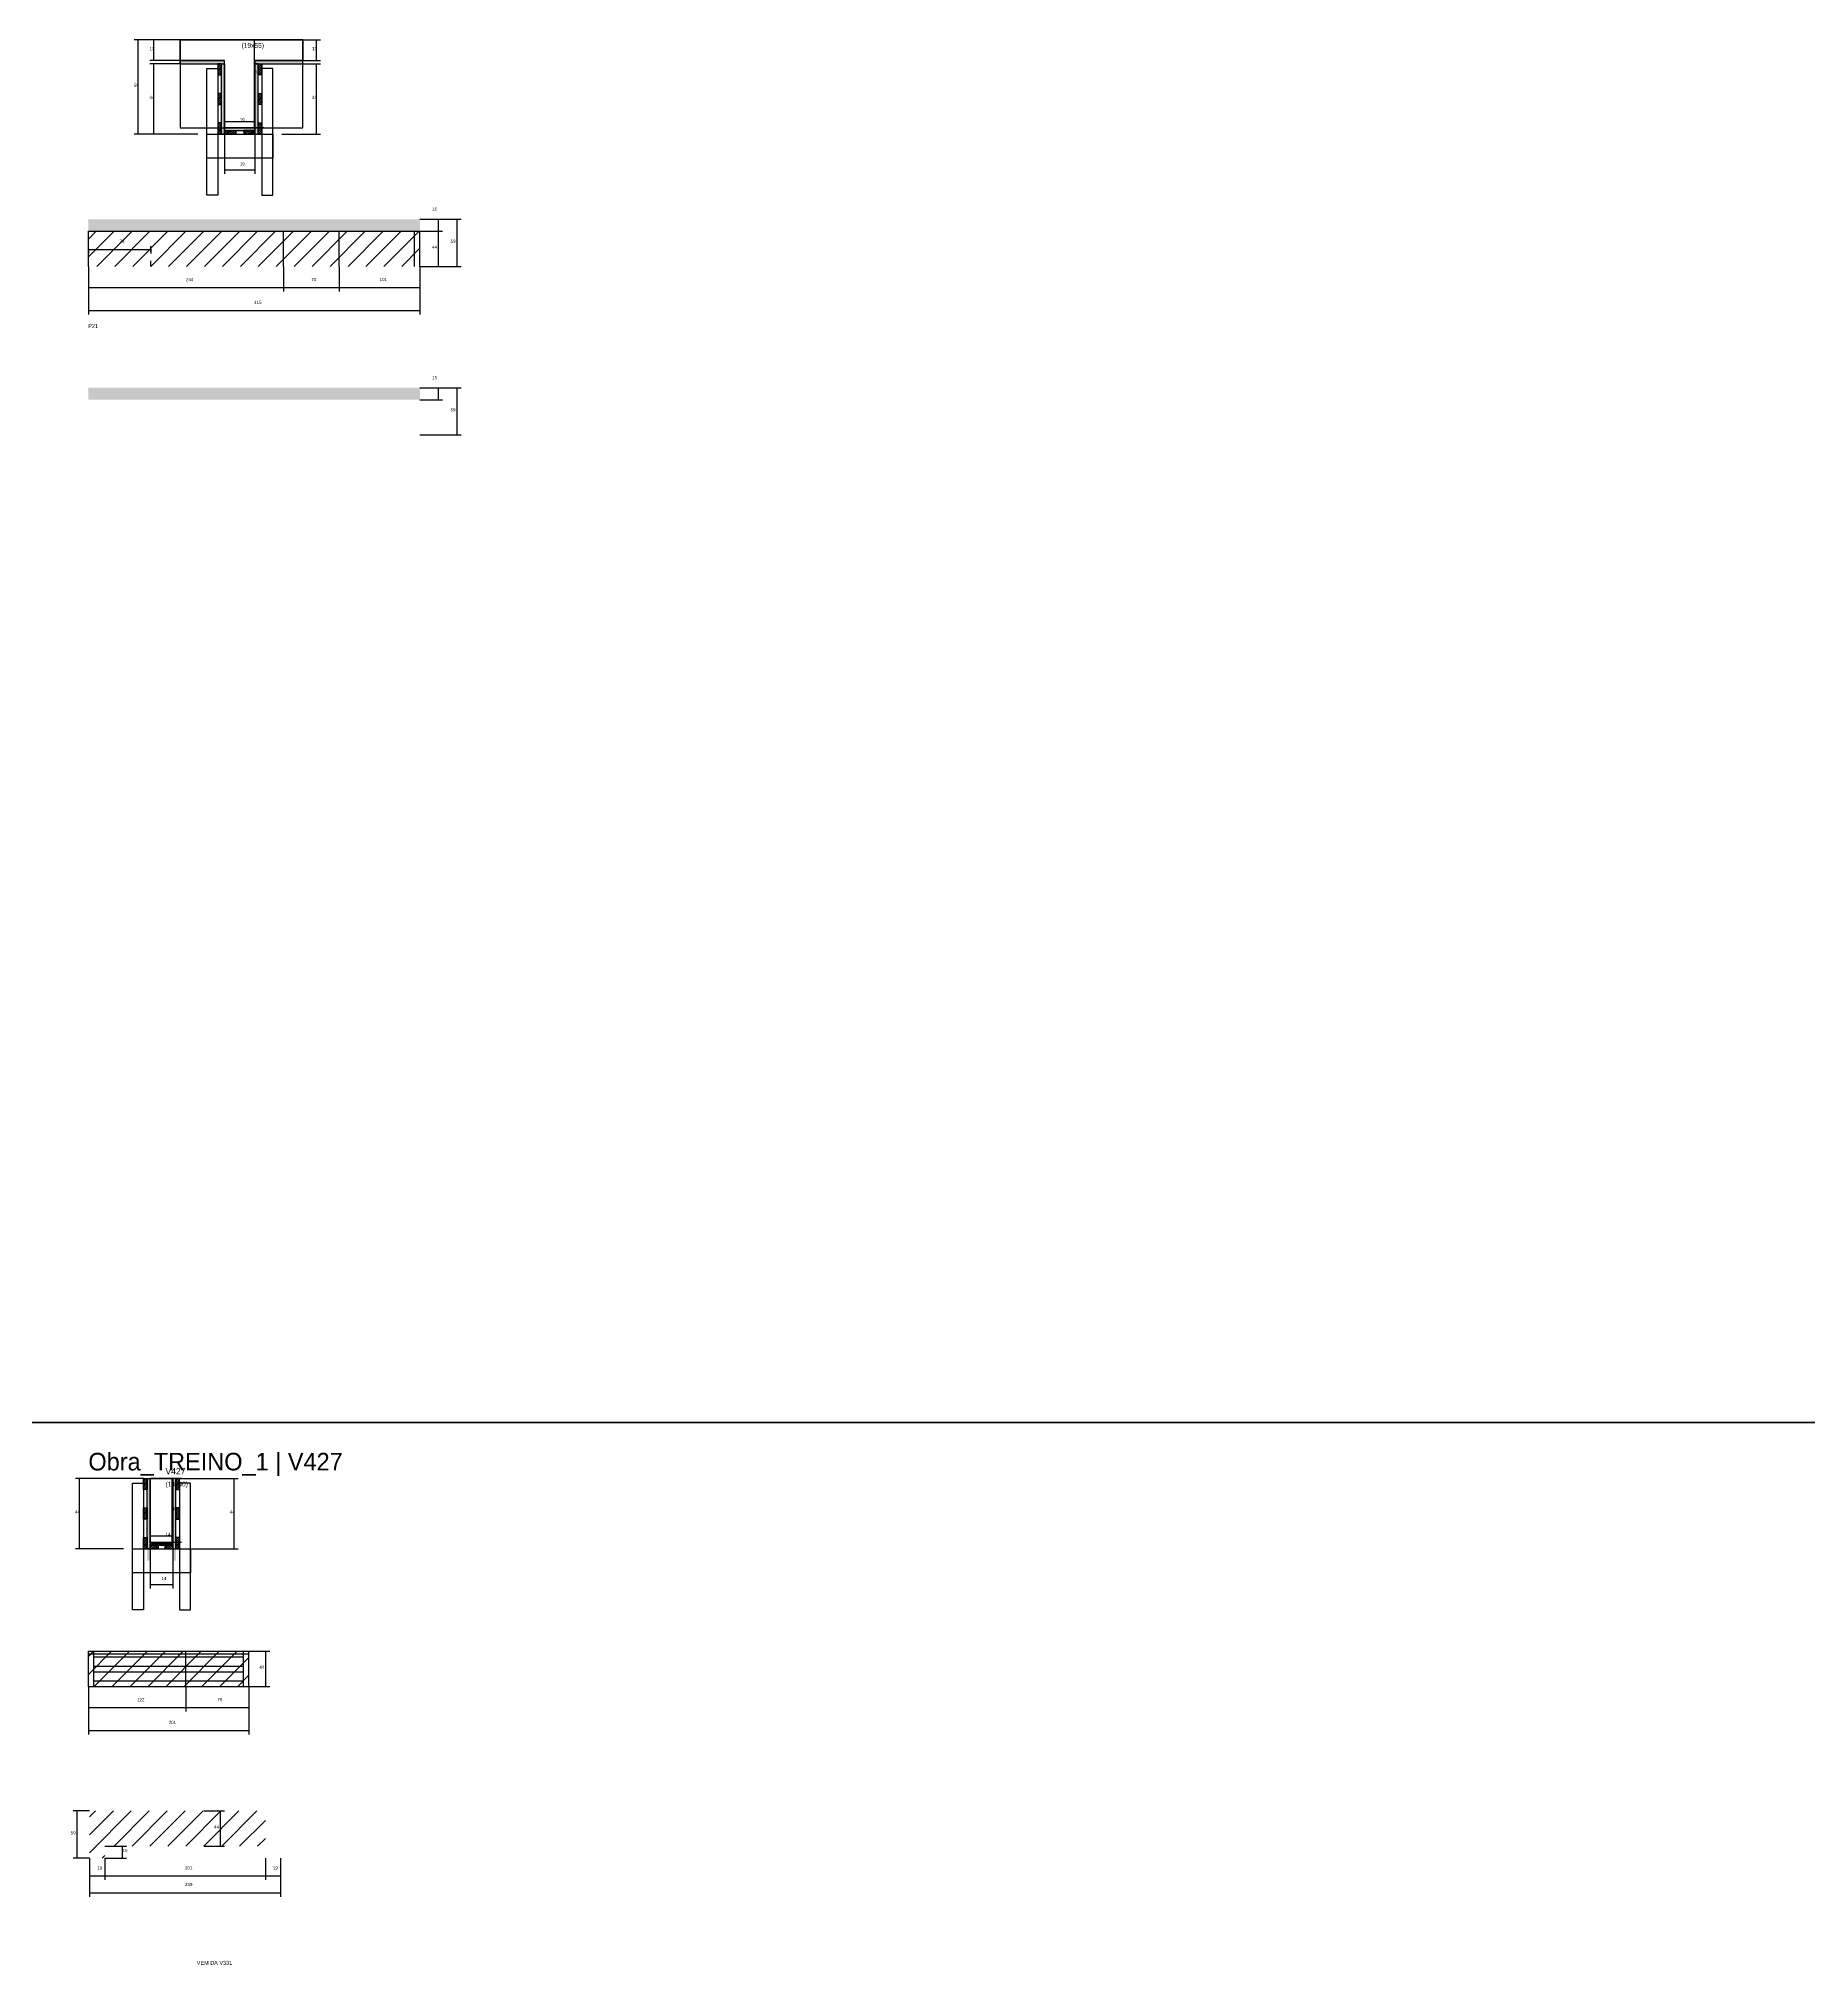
# Model space of a CAD drawing. Header units: metres. Extents: x -132 to 34800, y -36000 to 1848.
# Drawn here: x 11618 to 13833, y -7879 to -5468 of the extents above; entities that cross this region are included whole.
import ezdxf

# ---------------------------------------------------------------- set-up
doc = ezdxf.new("R2010")
doc.units = ezdxf.units.M
for name, color, linetype in [('CELL_BORDER', 8, 'Continuous'), ('CONCRETO', 251, 'Continuous'), ('COTA', 4, 'Continuous'), ('Cota Seção (2x)', 4, 'Continuous'), ('Hachura', 253, 'Continuous'), ('LABEL_ID', 3, 'Continuous'), ('Madeira', 126, 'Continuous'), ('NOMENCLATURA', 7, 'Continuous'), ('Painéis', 200, 'Continuous'), ('REAPROVEITAMENTO', 251, 'Continuous'), ('SARR_2.2x7', 40, 'Continuous'), ('SARR_3.5x7', 81, 'Continuous'), ('Texto Seção', 7, 'Continuous')]:
    doc.layers.add(name, color=color, linetype=linetype)

msp = doc.modelspace()

# ---------------------------------------------------------------- hatches: boundary and pattern name
at = {"layer": 'COTA'}
h = msp.add_hatch(dxfattribs=at)
h.set_pattern_fill('AR-CONC', scale=0.03)
h.paths.add_polyline_path([(12095, -5709.5), (12095, -5694.5), (12095, -5694.5), (11679.7, -5694.5), (11679.7, -5694.5), (11680, -5709.5), (11680, -5709.5), (12095, -5709.5)])
h = msp.add_hatch(dxfattribs=at)
h.set_pattern_fill('AR-CONC', scale=0.03)
h.paths.add_polyline_path([(12095, -5920.4), (12095, -5905.4), (12095, -5905.4), (11679.7, -5905.4), (11679.7, -5905.4), (11680, -5920.4), (11680, -5920.4), (12095, -5920.4)])
at = {"layer": 'Hachura'}
h = msp.add_hatch(color=8, dxfattribs=at)
h.dxf.hatch_style = 1
h.paths.add_polyline_path([(11850.5, -5500), (11850.5, -5496), (11850.5, -5496), (11794.9, -5496), (11794.9, -5496), (11794.9, -5500), (11794.9, -5500), (11850.5, -5500)])
h = msp.add_hatch(color=8, dxfattribs=at)
h.dxf.hatch_style = 1
h.paths.add_polyline_path([(11948.5, -5500), (11948.5, -5496), (11948.5, -5496), (11888.5, -5496), (11888.5, -5496), (11888.5, -5500), (11888.5, -5500), (11948.5, -5500)])
h = msp.add_hatch(dxfattribs=at)
h.set_pattern_fill('ANSI31', scale=0.5)
h.paths.add_polyline_path([(11842.1, -5514), (11846.5, -5514), (11846.5, -5514), (11846.5, -5500), (11846.5, -5500), (11842.1, -5500), (11842.1, -5500), (11842.1, -5514)])
h = msp.add_hatch(color=8, dxfattribs=at)
h.dxf.hatch_style = 1
h.paths.add_polyline_path([(11846.5, -5500), (11850.5, -5500), (11850.5, -5500), (11850.5, -5588), (11850.5, -5588), (11846.5, -5588), (11846.5, -5588), (11846.5, -5500)])
h = msp.add_hatch(color=8, dxfattribs=at)
h.dxf.hatch_style = 1
h.paths.add_polyline_path([(11892.5, -5498), (11888.5, -5498), (11888.5, -5498), (11888.5, -5588), (11888.5, -5588), (11892.5, -5588), (11892.5, -5588), (11892.5, -5498)])
h = msp.add_hatch(dxfattribs=at)
h.set_pattern_fill('ANSI31', scale=0.5)
h.paths.add_polyline_path([(11896.9, -5514), (11892.5, -5514), (11892.5, -5514), (11892.5, -5500), (11892.5, -5500), (11896.9, -5500), (11896.9, -5500), (11896.9, -5514)])
h = msp.add_hatch(dxfattribs=at)
h.set_pattern_fill('ANSI31', scale=0.5)
h.paths.add_polyline_path([(11842.1, -5551), (11846.5, -5551), (11846.5, -5551), (11846.5, -5537), (11846.5, -5537), (11842.1, -5537), (11842.1, -5537), (11842.1, -5551)])
h = msp.add_hatch(dxfattribs=at)
h.set_pattern_fill('ANSI31', scale=0.5)
h.paths.add_polyline_path([(11896.9, -5551), (11892.5, -5551), (11892.5, -5551), (11892.5, -5537), (11892.5, -5537), (11896.9, -5537), (11896.9, -5537), (11896.9, -5551)])
h = msp.add_hatch(dxfattribs=at)
h.set_pattern_fill('ANSI31', scale=0.5)
h.paths.add_polyline_path([(11842.1, -5588), (11846.5, -5588), (11846.5, -5588), (11846.5, -5574), (11846.5, -5574), (11842.1, -5574), (11842.1, -5574), (11842.1, -5588)])
h = msp.add_hatch(color=8, dxfattribs=at)
h.dxf.hatch_style = 1
h.paths.add_polyline_path([(11888.5, -5583.6), (11888.5, -5580), (11888.5, -5580), (11850.5, -5580), (11850.5, -5580), (11850.5, -5583.6), (11850.5, -5583.6), (11888.5, -5583.6)])
h = msp.add_hatch(dxfattribs=at)
h.set_pattern_fill('ANSI31', scale=0.5)
h.paths.add_polyline_path([(11850.5, -5588), (11850.5, -5583.6), (11850.5, -5583.6), (11864.5, -5583.6), (11864.5, -5583.6), (11864.5, -5588), (11864.5, -5588), (11850.5, -5588)])
h = msp.add_hatch(dxfattribs=at)
h.set_pattern_fill('ANSI31', scale=0.5)
h.paths.add_polyline_path([(11888.5, -5588), (11888.5, -5583.6), (11888.5, -5583.6), (11874.5, -5583.6), (11874.5, -5583.6), (11874.5, -5588), (11874.5, -5588), (11888.5, -5588)])
h = msp.add_hatch(dxfattribs=at)
h.set_pattern_fill('ANSI31', scale=0.5)
h.paths.add_polyline_path([(11896.9, -5588), (11892.5, -5588), (11892.5, -5588), (11892.5, -5574), (11892.5, -5574), (11896.9, -5574), (11896.9, -5574), (11896.9, -5588)])
h = msp.add_hatch(dxfattribs=at)
h.set_pattern_fill('ANSI31', scale=0.5)
h.paths.add_polyline_path([(11753.5, -7284), (11749.1, -7284), (11749.1, -7284), (11749.1, -7270), (11749.1, -7270), (11753.5, -7270), (11753.5, -7270), (11753.5, -7284)])
h = msp.add_hatch(color=8, dxfattribs=at)
h.dxf.hatch_style = 1
h.paths.add_polyline_path([(11757.5, -7270), (11753.5, -7270), (11753.5, -7270), (11753.5, -7373), (11753.5, -7373), (11757.5, -7373), (11757.5, -7373), (11757.5, -7270)])
h = msp.add_hatch(color=8, dxfattribs=at)
h.dxf.hatch_style = 1
h.paths.add_polyline_path([(11789.5, -7270), (11785.5, -7270), (11785.5, -7270), (11785.5, -7373), (11785.5, -7373), (11789.5, -7373), (11789.5, -7373), (11789.5, -7270)])
h = msp.add_hatch(dxfattribs=at)
h.set_pattern_fill('ANSI31', scale=0.5)
h.paths.add_polyline_path([(11789.5, -7284), (11793.9, -7284), (11793.9, -7284), (11793.9, -7270), (11793.9, -7270), (11789.5, -7270), (11789.5, -7270), (11789.5, -7284)])
h = msp.add_hatch(dxfattribs=at)
h.set_pattern_fill('ANSI31', scale=0.5)
h.paths.add_polyline_path([(11753.5, -7321), (11749.1, -7321), (11749.1, -7321), (11749.1, -7307), (11749.1, -7307), (11753.5, -7307), (11753.5, -7307), (11753.5, -7321)])
h = msp.add_hatch(dxfattribs=at)
h.set_pattern_fill('ANSI31', scale=0.5)
h.paths.add_polyline_path([(11789.5, -7321), (11793.9, -7321), (11793.9, -7321), (11793.9, -7307), (11793.9, -7307), (11789.5, -7307), (11789.5, -7307), (11789.5, -7321)])
h = msp.add_hatch(dxfattribs=at)
h.set_pattern_fill('ANSI31', scale=0.5)
h.paths.add_polyline_path([(11753.5, -7358), (11749.1, -7358), (11749.1, -7358), (11749.1, -7344), (11749.1, -7344), (11753.5, -7344), (11753.5, -7344), (11753.5, -7358)])
h = msp.add_hatch(color=8, dxfattribs=at)
h.dxf.hatch_style = 1
h.paths.add_polyline_path([(11785.5, -7353.6), (11785.5, -7350), (11785.5, -7350), (11757.5, -7350), (11757.5, -7350), (11757.5, -7353.6), (11757.5, -7353.6), (11785.5, -7353.6)])
h = msp.add_hatch(dxfattribs=at)
h.set_pattern_fill('ANSI31', scale=0.5)
h.paths.add_polyline_path([(11789.5, -7358), (11793.9, -7358), (11793.9, -7358), (11793.9, -7344), (11793.9, -7344), (11789.5, -7344), (11789.5, -7344), (11789.5, -7358)])
h = msp.add_hatch(dxfattribs=at)
h.set_pattern_fill('ANSI31', scale=0.5)
h.paths.add_polyline_path([(11757.5, -7358), (11757.5, -7353.6), (11757.5, -7353.6), (11767.5, -7353.6), (11767.5, -7353.6), (11767.5, -7358), (11767.5, -7358), (11757.5, -7358)])
h = msp.add_hatch(dxfattribs=at)
h.set_pattern_fill('ANSI31', scale=0.5)
h.paths.add_polyline_path([(11785.5, -7358), (11785.5, -7353.6), (11785.5, -7353.6), (11775.5, -7353.6), (11775.5, -7353.6), (11775.5, -7358), (11775.5, -7358), (11785.5, -7358)])
at = {"layer": 'REAPROVEITAMENTO'}
h = msp.add_hatch(dxfattribs=at)
h.set_pattern_fill('ANSI31', scale=5)
h.paths.add_polyline_path([(12095, -5753.5), (12095, -5709.5), (12095, -5709.5), (11680, -5709.5), (11680, -5709.5), (11680, -5753.5), (11680, -5753.5), (12095, -5753.5)])
h = msp.add_hatch(dxfattribs=at)
h.set_pattern_fill('ANSI31', scale=5)
h.paths.add_polyline_path([(11881, -7530.3), (11881, -7486.3), (11881, -7486.3), (11680, -7486.3), (11680, -7486.3), (11680, -7530.3), (11680, -7530.3), (11881, -7530.3)])
h = msp.add_hatch(dxfattribs=at)
h.set_pattern_fill('ANSI31', scale=5)
h.paths.add_polyline_path([(11700.5, -7745.1), (11700.5, -7730.1), (11700.5, -7730.1), (11901.5, -7730.1), (11901.5, -7730.1), (11901.5, -7686.1), (11901.5, -7686.1), (11681.5, -7686.1), (11681.5, -7686.1), (11681.5, -7745.1), (11681.5, -7745.1), (11700.5, -7745.1)])

# ---------------------------------------------------------------- linework, layer by layer
at = {"layer": 'CELL_BORDER'}
for points in [[(11600, -7200), (14500, -7200), (14500, -5400), (11600, -5400)], [(11600, -9000), (14500, -9000), (14500, -7200), (11600, -7200)]]:
    msp.add_lwpolyline(points, close=True, dxfattribs=at)
at = {"layer": 'CONCRETO'}
for points in [[(11794.9, -5496), (11794.9, -5470), (11948.5, -5470), (11948.5, -5496), (11888.5, -5496), (11888.5, -5580), (11850.5, -5580), (11850.5, -5496)], [(11794.9, -5580), (11948.5, -5580), (11948.5, -5470), (11794.9, -5470)], [(11757.5, -7270), (11757.5, -7270), (11785.5, -7270), (11785.5, -7298), (11785.5, -7298), (11785.5, -7350), (11757.5, -7350), (11757.5, -7270)], [(11757.5, -7350), (11785.5, -7350), (11785.5, -7270), (11757.5, -7270)]]:
    msp.add_lwpolyline(points, close=True, dxfattribs=at)
at = {"layer": 'COTA'}
for p, q in [((11794.9, -5470), (11737.5, -5470)), ((11742.5, -5588), (11742.5, -5470)), ((11794.9, -5470), (11756.9, -5470)), ((11761.9, -5496), (11761.9, -5470)), ((11948.5, -5470), (11970.4, -5470)), ((11965.4, -5496), (11965.4, -5470)), ((11794.9, -5496), (11756.9, -5496)), ((11948.5, -5496), (11970.4, -5496)), ((11794.9, -5500), (11756.9, -5500)), ((11761.9, -5588), (11761.9, -5500)), ((11948.5, -5500), (11970.4, -5500)), ((11965.4, -5588), (11965.4, -5500)), ((11816.9, -5588), (11737.5, -5588)), ((11816.9, -5588), (11756.9, -5588)), ((11850.5, -5588), (11850.5, -5637.8)), ((11888.5, -5588), (11888.5, -5637.8)), ((11922.1, -5588), (11970.4, -5588)), ((11850.5, -5632.8), (11888.5, -5632.8)), ((12095, -5694.5), (12123.3, -5694.5)), ((12095, -5694.5), (12146.5, -5694.5)), ((12095, -5709.5), (12123.3, -5709.5)), ((12095, -5709.5), (12123.3, -5709.5)), ((12118.3, -5709.5), (12118.3, -5694.5)), ((12118.3, -5753.5), (12118.3, -5709.5)), ((12141.5, -5753.5), (12141.5, -5694.5)), ((11680, -5731.5), (11680, -5737.2)), ((11680, -5732.2), (11758, -5732.2)), ((11758, -5731.5), (11758, -5737.2)), ((11680, -5753.5), (11680, -5785)), ((11680, -5753.5), (11680, -5813.6)), ((11924, -5753.5), (11924, -5785)), ((11924, -5753.5), (11924, -5785)), ((11994, -5753.5), (11994, -5785)), ((11994, -5753.5), (11994, -5785)), ((12095, -5753.5), (12095, -5785)), ((12095, -5753.5), (12095, -5813.6)), ((12095, -5753.5), (12123.3, -5753.5)), ((12095, -5753.5), (12146.5, -5753.5)), ((11680, -5780), (11924, -5780)), ((11924, -5780), (11994, -5780)), ((11994, -5780), (12095, -5780)), ((11680, -5808.6), (12095, -5808.6)), ((12095, -5905.4), (12123.3, -5905.4)), ((12095, -5905.4), (12146.5, -5905.4)), ((12118.3, -5920.4), (12118.3, -5905.4)), ((12141.5, -5964.4), (12141.5, -5905.4)), ((12095, -5920.4), (12123.3, -5920.4)), ((12095, -5964.4), (12146.5, -5964.4)), ((11749.1, -7270), (11663.8, -7270)), ((11668.8, -7358), (11668.8, -7270)), ((11793.5, -7270), (11867.4, -7270)), ((11862.4, -7358), (11862.4, -7270)), ((11723.9, -7358), (11663.8, -7358)), ((11757.5, -7358), (11757.5, -7407.7)), ((11785.5, -7358), (11785.5, -7407.7)), ((11809.1, -7358), (11867.4, -7358)), ((11757.5, -7402.7), (11785.5, -7402.7)), ((11881, -7486.3), (11906.9, -7486.3)), ((11901.9, -7530.3), (11901.9, -7486.3)), ((11680, -7530.3), (11680, -7561.8)), ((11680, -7530.3), (11680, -7590.4)), ((11802, -7530.3), (11802, -7561.8)), ((11802, -7530.3), (11802, -7561.8)), ((11881, -7530.3), (11881, -7561.8)), ((11881, -7530.3), (11881, -7590.4)), ((11881, -7530.3), (11906.9, -7530.3)), ((11680, -7556.8), (11802, -7556.8)), ((11802, -7556.8), (11881, -7556.8)), ((11680, -7585.4), (11881, -7585.4)), ((11681.5, -7745.1), (11681.5, -7793.4)), ((11920.5, -7745.1), (11920.5, -7793.4)), ((11681.5, -7788.4), (11920.5, -7788.4))]:
    msp.add_line(p, q, dxfattribs=at)
at = {"layer": 'Cota Seção (2x)'}
for p, q in [((11899.5, -5470), (11883, -5470)), ((11888, -5580), (11888, -5470)), ((11850.5, -5588), (11850.5, -5567)), ((11888.5, -5588), (11888.5, -5567)), ((11850.5, -5572), (11888.5, -5572)), ((11899.5, -5580), (11883, -5580)), ((11796.5, -7270), (11780, -7270)), ((11785, -7350), (11785, -7270)), ((11757.5, -7358), (11757.5, -7337)), ((11757.5, -7342), (11785.5, -7342)), ((11796.5, -7350), (11780, -7350)), ((11785.5, -7358), (11785.5, -7337)), ((11681.5, -7686.1), (11661.1, -7686.1)), ((11666.1, -7745.1), (11666.1, -7686.1)), ((11824.5, -7686.1), (11850.4, -7686.1)), ((11845.4, -7730.1), (11845.4, -7686.1)), ((11700.5, -7730.1), (11727.8, -7730.1)), ((11722.8, -7745.1), (11722.8, -7730.1)), ((11824.5, -7730.1), (11850.4, -7730.1)), ((11681.5, -7745.1), (11661.1, -7745.1)), ((11681.5, -7745.1), (11681.5, -7772.4)), ((11700.5, -7745.1), (11700.5, -7772.4)), ((11700.5, -7745.1), (11700.5, -7772.4)), ((11700.5, -7745.1), (11727.8, -7745.1)), ((11901.5, -7745.1), (11901.5, -7772.4)), ((11901.5, -7745.1), (11901.5, -7772.4)), ((11920.5, -7745.1), (11920.5, -7772.4)), ((11681.5, -7767.4), (11700.5, -7767.4)), ((11700.5, -7767.4), (11901.5, -7767.4)), ((11901.5, -7767.4), (11920.5, -7767.4))]:
    msp.add_line(p, q, dxfattribs=at)
at = {"layer": 'Madeira'}
for points in [[(11842.1, -5514), (11846.5, -5514), (11846.5, -5500), (11842.1, -5500)], [(11896.9, -5514), (11892.5, -5514), (11892.5, -5500), (11896.9, -5500)], [(11842.1, -5551), (11846.5, -5551), (11846.5, -5537), (11842.1, -5537)], [(11896.9, -5551), (11892.5, -5551), (11892.5, -5537), (11896.9, -5537)], [(11842.1, -5588), (11846.5, -5588), (11846.5, -5574), (11842.1, -5574)], [(11850.5, -5588), (11850.5, -5583.6), (11864.5, -5583.6), (11864.5, -5588)], [(11888.5, -5588), (11888.5, -5583.6), (11874.5, -5583.6), (11874.5, -5588)], [(11896.9, -5588), (11892.5, -5588), (11892.5, -5574), (11896.9, -5574)], [(11753.5, -7284), (11749.1, -7284), (11749.1, -7270), (11753.5, -7270)], [(11789.5, -7284), (11793.9, -7284), (11793.9, -7270), (11789.5, -7270)], [(11753.5, -7321), (11749.1, -7321), (11749.1, -7307), (11753.5, -7307)], [(11789.5, -7321), (11793.9, -7321), (11793.9, -7307), (11789.5, -7307)], [(11753.5, -7358), (11749.1, -7358), (11749.1, -7344), (11753.5, -7344)], [(11789.5, -7358), (11793.9, -7358), (11793.9, -7344), (11789.5, -7344)], [(11757.5, -7358), (11757.5, -7353.6), (11767.5, -7353.6), (11767.5, -7358)], [(11785.5, -7358), (11785.5, -7353.6), (11775.5, -7353.6), (11775.5, -7358)]]:
    msp.add_lwpolyline(points, close=True, dxfattribs=at)
at = {"layer": 'Painéis'}
for p, q in [((11794.9, -5496), (11850.5, -5496)), ((11794.9, -5500), (11794.9, -5496)), ((11850.5, -5500), (11850.5, -5496)), ((11888.5, -5496), (11948.5, -5496)), ((11888.5, -5500), (11888.5, -5496)), ((11948.5, -5500), (11948.5, -5496)), ((11850.5, -5588), (11850.5, -5500)), ((11888.5, -5588), (11888.5, -5500)), ((11850.5, -5580), (11888.5, -5580)), ((11850.5, -5583.6), (11850.5, -5580)), ((11888.5, -5583.6), (11888.5, -5580)), ((11680, -5709.5), (12095, -5709.5)), ((11680, -5753.5), (11680, -5709.5)), ((11924, -5753.5), (11924, -5709.5)), ((11994, -5753.5), (11994, -5709.5)), ((12095, -5753.5), (12095, -5709.5)), ((11757.5, -7358), (11757.5, -7270)), ((11785.5, -7358), (11785.5, -7270)), ((11757.5, -7350), (11785.5, -7350)), ((11757.5, -7353.6), (11757.5, -7350)), ((11785.5, -7353.6), (11785.5, -7350)), ((11680, -7486.3), (11881, -7486.3)), ((11680, -7530.3), (11680, -7486.3)), ((11680, -7489.3), (11802, -7489.3)), ((11680, -7530.3), (11680, -7489.3)), ((11802, -7530.3), (11802, -7486.3)), ((11802, -7530.3), (11802, -7489.3)), ((11802, -7489.3), (11881, -7489.3)), ((11802, -7530.3), (11802, -7489.3)), ((11881, -7530.3), (11881, -7486.3)), ((11881, -7530.3), (11881, -7489.3)), ((11680, -7530.3), (11881, -7530.3)), ((11680, -7530.3), (11802, -7530.3)), ((11802, -7530.3), (11881, -7530.3))]:
    msp.add_line(p, q, dxfattribs=at)
for points in [[(11850.5, -5500), (11850.5, -5496), (11794.9, -5496), (11794.9, -5500)], [(11948.5, -5500), (11948.5, -5496), (11888.5, -5496), (11888.5, -5500)], [(11846.5, -5500), (11850.5, -5500), (11850.5, -5588), (11846.5, -5588)], [(11892.5, -5500), (11888.5, -5500), (11888.5, -5588), (11892.5, -5588)], [(11888.5, -5583.6), (11888.5, -5580), (11850.5, -5580), (11850.5, -5583.6)], [(11753.5, -7270), (11757.5, -7270), (11757.5, -7358), (11753.5, -7358)], [(11789.5, -7270), (11785.5, -7270), (11785.5, -7358), (11789.5, -7358)], [(11785.5, -7353.6), (11785.5, -7350), (11757.5, -7350), (11757.5, -7353.6)]]:
    msp.add_lwpolyline(points, close=True, dxfattribs=at)
at = {"layer": 'SARR_2.2x7'}
for p, q in [((12088, -5753.5), (12088, -5709.5)), ((11758, -5735), (11758, -5728)), ((11758, -5753.5), (11758, -5746.5)), ((11687, -7530.3), (11687, -7486.3)), ((11687, -7493.3), (11802, -7493.3)), ((11802, -7493.3), (11874.1, -7493.3)), ((11874.1, -7530.3), (11874.1, -7486.3)), ((11687, -7504.8), (11802, -7504.8)), ((11687, -7511.8), (11802, -7511.8)), ((11802, -7504.8), (11874.1, -7504.8)), ((11802, -7511.8), (11874.1, -7511.8)), ((11687, -7523.3), (11802, -7523.3)), ((11802, -7523.3), (11874.1, -7523.3))]:
    msp.add_line(p, q, dxfattribs=at)
at = {"layer": 'SARR_3.5x7'}
for points in [[(11828.1, -5506), (11842.1, -5506), (11842.1, -5664.5), (11828.1, -5664.5)], [(11910.9, -5506), (11896.9, -5506), (11896.9, -5664.5), (11910.9, -5664.5)], [(11828.1, -5588), (11910.9, -5588), (11910.9, -5618.1), (11828.1, -5618.1)], [(11735.1, -7276), (11749.1, -7276), (11749.1, -7434.5), (11735.1, -7434.5)], [(11807.9, -7276), (11793.9, -7276), (11793.9, -7434.5), (11807.9, -7434.5)], [(11735.1, -7358), (11807.9, -7358), (11807.9, -7388.1), (11735.1, -7388.1)]]:
    msp.add_lwpolyline(points, close=True, dxfattribs=at)

# ---------------------------------------------------------------- texts
at = {"layer": 'COTA'}
for s, p in [('13', (11756.4, -5483)), ('13', (11959.9, -5483)), ('59', (11737, -5529)), ('44', (11756.4, -5544)), ('44', (11959.9, -5544)), ('19', (11869.5, -5627.3)), ('15', (12110.2, -5683.8)), ('78', (11719, -5724.1)), ('44', (12110.3, -5731.5)), ('59', (12133.3, -5724)), ('244', (11802, -5772)), ('70', (11959, -5771.9)), ('101', (12044.5, -5771.9)), ('415', (11887.5, -5800.5)), ('15', (12110.2, -5894.7)), ('59', (12133.3, -5934.9)), ('44', (11663.3, -7314)), ('44', (11856.9, -7314)), ('14', (11771.5, -7397.2)), ('44', (11893.9, -7508.3)), ('122', (11741, -7548.8)), ('79', (11841.5, -7548.7)), ('201', (11780.5, -7577.3)), ('239', (11801, -7780.1))]:
    msp.add_text(s, height=4, dxfattribs=at).set_placement(p)
at = {"layer": 'Cota Seção (2x)'}
for s, p in [('55', (11888, -5512)), ('19', (11869.5, -5572)), ('40', (11785, -7310)), ('14', (11776.5, -7342)), ('59', (11657.9, -7715.6)), ('44', (11837.3, -7708.1)), ('15', (11722.8, -7737.6)), ('19', (11691, -7759.4)), ('201', (11801, -7759.3)), ('19', (11911, -7759.4))]:
    msp.add_text(s, height=4, dxfattribs=at).set_placement(p)
at = {"layer": 'LABEL_ID'}
msp.add_text('Obra_TREINO_1 | V427', height=22, dxfattribs=at).set_placement((11680, -7260))
at = {"layer": 'NOMENCLATURA'}
msp.add_text('P21', height=5, dxfattribs=at).set_placement((11679.9, -5830.5))
at = {"layer": 'Texto Seção'}
for s, height, p in [('(19x55)', 6, (11871.7, -5480)), ('V427', 8, (11776.5, -7265)), ('(14x40)', 6, (11776.5, -7280)), ('VEM DA V331', 5, (11815.6, -7878.6))]:
    msp.add_text(s, height=height, dxfattribs=at).set_placement(p)

doc.saveas('drawing.dxf')
